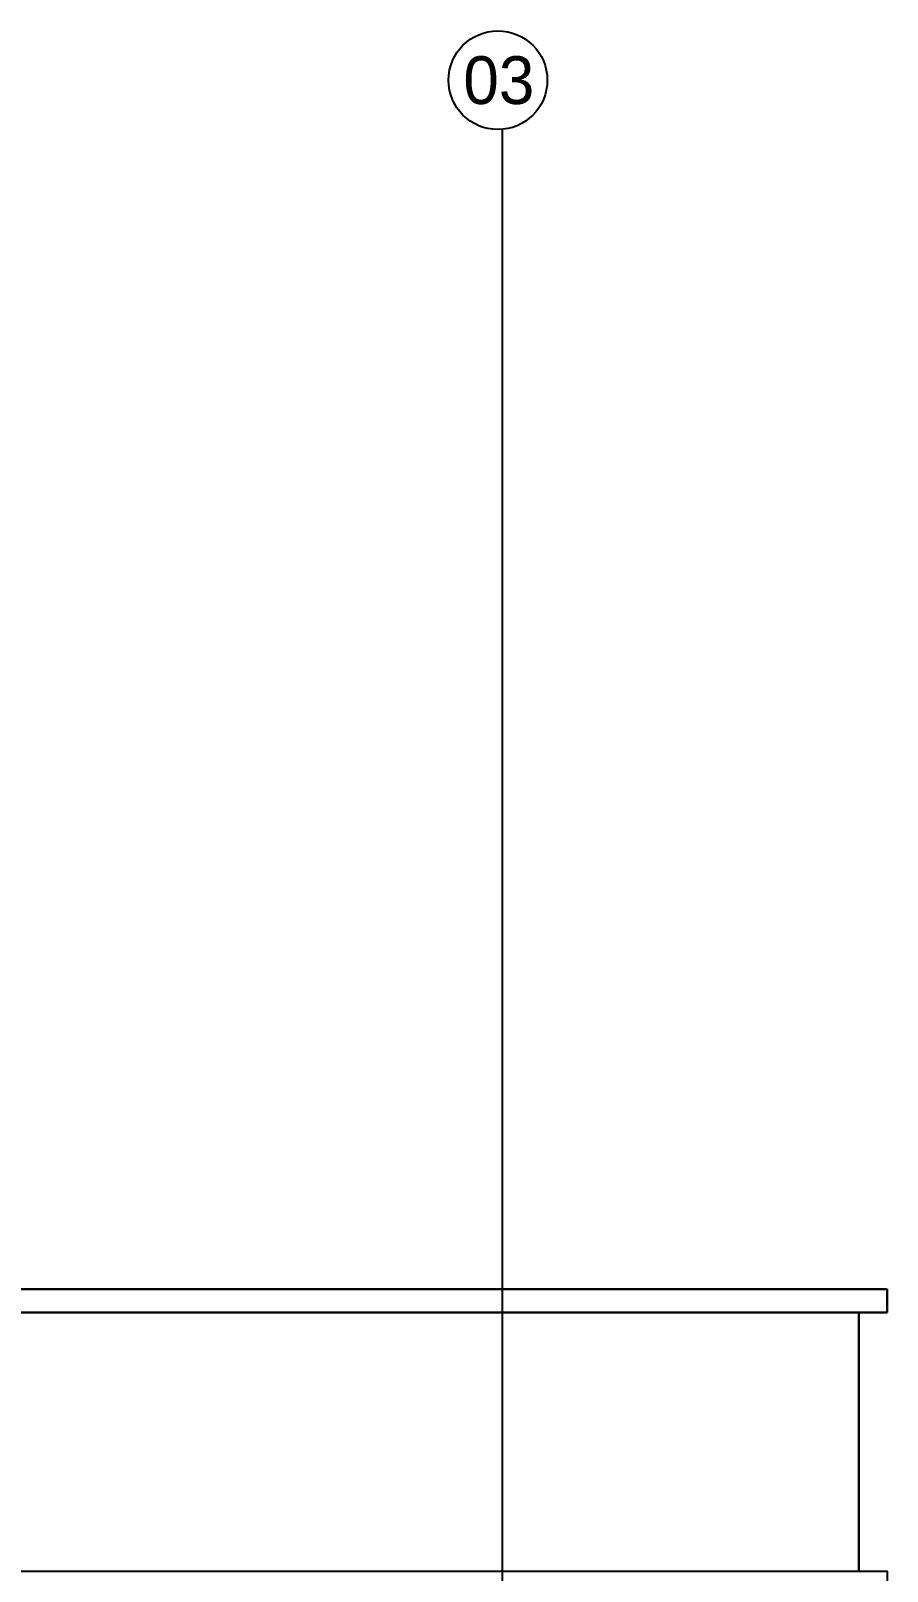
# Model space of a CAD drawing. Header units: millimetres. Extents: x 173236 to 801264, y -94969 to 615039.
# Drawn here: x 500487 to 504128, y -4474 to 2077 of the extents above; entities that cross this region are included whole.
import ezdxf
from ezdxf.enums import TextEntityAlignment as Align

# ---------------------------------------------------------------- set-up
doc = ezdxf.new("R2010")
doc.units = ezdxf.units.MM
doc.header["$MEASUREMENT"] = 0
for name, color, linetype in [('VOX-A-ANNO-GRID', 253, 'Continuous'), ('VOX-A-ANNO-GRID-LINE', 254, 'Continuous'), ('VOX-A-COLUMN-SECT', 210, 'Continuous')]:
    doc.layers.add(name, color=color, linetype=linetype)
doc.layers.add('VOX-A-WALL-SECT', color=1, linetype='Continuous', lineweight=30)
doc.styles.add('2 mm Rotis Annotative (IM)', font='', dxfattribs={"height": 0.08})
doc.styles.get('2 mm Rotis Annotative (IM)').set_extended_font_data('Rotis Sans Serif')

# ---------------------------------------------------------------- blocks, each defined once
blk = doc.blocks.new('Grid Head 2')
at = {"layer": 'VOX-A-ANNO-GRID'}
blk.add_circle((0, -0.0827), 0.0827, dxfattribs=at)
at = {"layer": 'VOX-A-ANNO-GRID', "style": '2 mm Rotis Annotative (IM)'}
blk.add_attdef('O1', text='', height=0.08, dxfattribs=at).set_placement((0.0016, -0.1226), align=Align.CENTER)

msp = doc.modelspace()

# ---------------------------------------------------------------- linework, layer by layer
at = {"layer": 'VOX-A-ANNO-GRID-LINE'}
msp.add_line((502491, 1658.1), (502491, -25804.5), dxfattribs=at)
at = {"layer": 'VOX-A-COLUMN-SECT'}
msp.add_lwpolyline([(492684.9, -4623.8), (492684.9, -4473.8), (504128.3, -4473.8), (504128.3, -4623.8), (502841.6, -4623.8), (502841.5, -5123.8), (502441.5, -5123.8), (502441.6, -4623.8), (496790.5, -4623.8), (496790.4, -5123.8), (496390.4, -5123.8), (496390.5, -4623.8)], close=True, dxfattribs=at)
at = {"layer": 'VOX-A-WALL-SECT'}
for p, q in [((504128.3, -3273.8), (498572.1, -3273.8)), ((504128.3, -3273.8), (504128.3, -3373.8)), ((504128.3, -3373.8), (498572.1, -3373.8)), ((504008.3, -3373.8), (504008.3, -4473.8))]:
    msp.add_line(p, q, dxfattribs=at)

# ---------------------------------------------------------------- block references
at = {"xscale": 2540, "yscale": 2540, "zscale": 2540}
msp.add_blockref('Grid Head 2', (502473, 2077.5), dxfattribs=at).add_auto_attribs({'O1': '03'})

doc.saveas('drawing.dxf')
